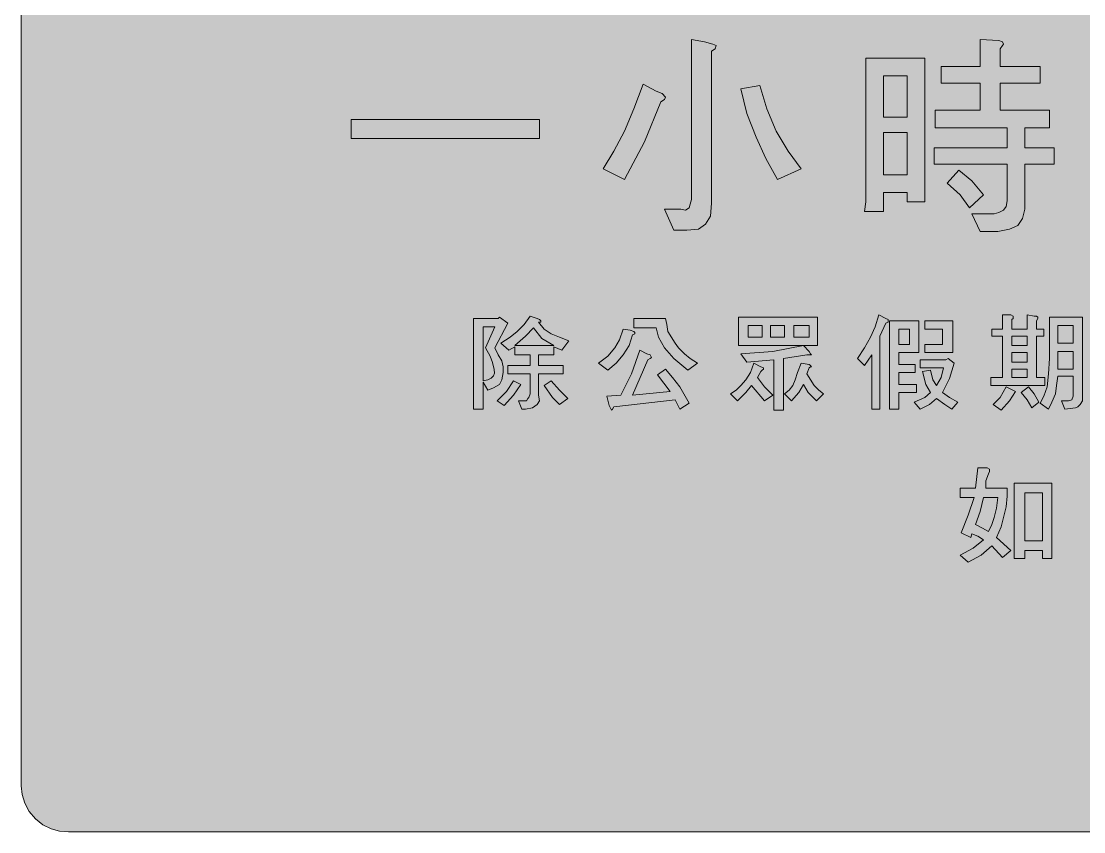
# Model space of a CAD drawing. Header units: metres. Extents: x 10 to 559, y 12 to 260.
# Drawn here: x 10.3 to 172.6, y 12.1 to 136 of the extents above; entities that cross this region are included whole.
import ezdxf

# ---------------------------------------------------------------- set-up
doc = ezdxf.new("R2010")
doc.units = ezdxf.units.M
doc.layers.add('FILL_FIREBRICK_C36B00', color=7, linetype='Continuous', true_color=0xc36b00)
doc.layers.add('FILL_WHITE_FFFFFF', color=7, linetype='Continuous', true_color=0xffffff)

msp = doc.modelspace()

# ---------------------------------------------------------------- hatches: boundary and pattern name
at = {"layer": 'FILL_FIREBRICK_C36B00', "true_color": 0xc36b00}
h = msp.add_hatch(color=7, dxfattribs=at)
h.dxf.hatch_style = 1
h.paths.add_polyline_path([(553.76, 259.79), (555.08, 259.4), (556.32, 258.78), (557.46, 257.94), (558.3, 256.8), (558.92, 255.55), (559.31, 254.24), (559.44, 252.9), (559.44, 19.08), (559.31, 17.73), (558.9, 16.38), (558.25, 15.21), (557.46, 14.04), (556.29, 13.12), (555.01, 12.51), (553.69, 12.17), (552.42, 12.06), (17.46, 12.06), (16.12, 12.17), (14.81, 12.51), (13.56, 13.12), (12.42, 14.04), (11.48, 15.18), (10.8, 16.42), (10.4, 17.74), (10.26, 19.08), (10.26, 252.9), (10.4, 254.25), (10.8, 255.6), (11.48, 256.77), (12.42, 257.94), (13.52, 258.88), (14.76, 259.56), (16.11, 259.87), (17.46, 259.92), (552.42, 259.92), (553.76, 259.79)])
at = {"layer": 'FILL_WHITE_FFFFFF', "true_color": 0xffffff}
h = msp.add_hatch(color=7, dxfattribs=at)
h.dxf.hatch_style = 1
h.paths.add_polyline_path([(115.92, 132.48), (116.46, 132.3), (116.28, 131.76), (115.74, 131.4), (115.74, 108.18), (115.56, 106.2), (114.84, 104.94), (113.76, 104.22), (111.96, 104.04), (109.98, 104.04), (108.54, 107.28), (111.06, 107.28), (111.78, 107.1), (112.32, 107.46), (112.5, 108), (112.68, 108.72), (112.68, 133.2), (114.66, 132.84), (115.92, 132.48)])
h = msp.add_hatch(color=7, dxfattribs=at)
h.dxf.hatch_style = 1
h.paths.add_polyline_path([(156.78, 126.54), (150.84, 126.54), (150.84, 129.06), (156.78, 129.06), (156.78, 133.2), (159.66, 133.02), (160.2, 132.84), (160.38, 132.48), (160.2, 132.3), (159.84, 131.76), (159.84, 129.06), (165.96, 129.06), (165.96, 126.54), (159.84, 126.54), (159.84, 122.4), (167.4, 122.4), (167.4, 119.7), (163.62, 119.7), (163.62, 116.64), (168.12, 116.64), (168.12, 114.12), (163.62, 114.12), (163.62, 107.28), (163.26, 105.84), (162.54, 104.76), (161.28, 104.22), (159.48, 103.86), (156.78, 103.86), (155.52, 106.56), (158.94, 106.56), (159.66, 106.74), (160.38, 107.1), (160.74, 107.64), (160.92, 108.54), (160.92, 114.12), (149.76, 114.12), (149.76, 116.64), (160.92, 116.64), (160.92, 119.7), (149.94, 119.7), (149.94, 122.4), (156.78, 122.4), (156.78, 126.54)])
h = msp.add_hatch(color=7, dxfattribs=at)
h.dxf.hatch_style = 1
h.paths.add_polyline_path([(145.62, 108.36), (145.62, 109.8), (142.02, 109.8), (142.02, 106.92), (139.14, 106.92), (139.32, 108.36), (139.32, 130.32), (148.32, 130.32), (148.32, 108.36), (145.62, 108.36)])
h.paths.add_polyline_path([(142.02, 127.62), (142.02, 121.32), (145.62, 121.32), (145.62, 127.62), (142.02, 127.62)], flags=16)
h.paths.add_polyline_path([(145.62, 118.98), (142.02, 118.98), (142.02, 112.5), (145.62, 112.5), (145.62, 118.98)], flags=16)
h = msp.add_hatch(color=7, dxfattribs=at)
h.dxf.hatch_style = 1
h.paths.add_polyline_path([(100.8, 116.1), (102.42, 119.16), (103.86, 122.58), (105.3, 126.36), (107.28, 125.28), (108.18, 124.92), (108.72, 124.38), (108.54, 124.02), (108, 123.66), (105.48, 117.54), (102.42, 111.78), (99.18, 113.4), (100.8, 116.1)])
h = msp.add_hatch(color=7, dxfattribs=at)
h.dxf.hatch_style = 1
h.paths.add_polyline_path([(124.02, 115.02), (122.58, 118.26), (121.14, 121.86), (120.24, 125.64), (123.12, 126.18), (124.2, 122.58), (125.64, 119.16), (127.44, 116.1), (129.42, 113.4), (125.82, 111.78), (124.02, 115.02)])
h = msp.add_hatch(color=7, dxfattribs=at)
h.dxf.hatch_style = 1
h.paths.add_polyline_path([(89.46, 120.96), (89.46, 118.08), (60.66, 118.08), (60.66, 120.96), (89.46, 120.96)])
h = msp.add_hatch(color=7, dxfattribs=at)
h.dxf.hatch_style = 1
h.paths.add_polyline_path([(155.52, 111.6), (157.32, 109.44), (155.16, 107.46), (153.72, 109.44), (151.74, 111.24), (153.54, 113.22), (155.52, 111.6)])
h = msp.add_hatch(color=7, dxfattribs=at)
h.dxf.hatch_style = 1
h.paths.add_polyline_path([(142.74, 90.36), (142.74, 90), (142.38, 89.82), (141.48, 87.84), (141.48, 76.68), (140.22, 76.68), (140.22, 84.96), (139.14, 83.34), (138.06, 84.42), (139.14, 86.04), (140.04, 87.66), (140.76, 89.28), (141.3, 91.08), (142.38, 90.54), (142.74, 90.36)])
h = msp.add_hatch(color=7, dxfattribs=at)
h.dxf.hatch_style = 1
h.paths.add_polyline_path([(161.82, 90.9), (161.82, 90.54), (161.64, 90.36), (161.64, 88.92), (163.98, 88.92), (163.98, 91.08), (165.06, 90.9), (165.42, 90.9), (165.6, 90.72), (165.6, 90.54), (165.42, 90.18), (165.42, 88.92), (166.5, 88.92), (166.5, 87.84), (165.42, 87.84), (165.42, 81.54), (166.68, 81.54), (166.68, 80.28), (158.4, 80.28), (158.4, 81.54), (160.2, 81.54), (160.2, 87.84), (158.58, 87.84), (158.58, 88.92), (160.2, 88.92), (160.2, 91.08), (161.46, 91.08), (161.82, 90.9)])
h.paths.add_polyline_path([(161.64, 83.88), (163.98, 83.88), (163.98, 85.32), (161.64, 85.32), (161.64, 83.88)], flags=16)
h.paths.add_polyline_path([(161.64, 82.8), (161.64, 81.54), (163.98, 81.54), (163.98, 82.8), (161.64, 82.8)], flags=16)
h.paths.add_polyline_path([(163.98, 87.84), (161.64, 87.84), (161.64, 86.4), (163.98, 86.4), (163.98, 87.84)], flags=16)
h = msp.add_hatch(color=7, dxfattribs=at)
h.dxf.hatch_style = 1
h.paths.add_polyline_path([(83.34, 90.72), (84.6, 89.82), (82.62, 86.04), (83.16, 84.96), (83.7, 84.06), (83.88, 83.16), (83.88, 82.26), (83.7, 81.18), (83.34, 80.46), (82.44, 79.92), (81.54, 79.56), (80.82, 80.82), (80.82, 76.68), (79.38, 76.68), (79.38, 90.54), (83.16, 90.54), (83.34, 90.72)])
h.paths.add_polyline_path([(82.09, 81.39), (82.42, 81.75), (82.56, 82.2), (82.55, 82.72), (82.27, 83.83), (81.9, 84.78), (81.18, 86.04), (82.62, 89.28), (80.82, 89.28), (80.82, 81), (81.54, 81.18), (82.09, 81.39)], flags=16)
h = msp.add_hatch(color=7, dxfattribs=at)
h.dxf.hatch_style = 1
h.paths.add_polyline_path([(89.64, 90.18), (89.64, 90), (89.28, 90), (90.18, 88.92), (91.26, 88.2), (92.52, 87.66), (93.96, 87.12), (92.88, 85.68), (91.62, 86.22), (91.62, 84.96), (89.28, 84.96), (89.28, 83.34), (93.06, 83.34), (93.06, 82.08), (89.28, 82.08), (89.28, 78.84), (89.46, 77.94), (89.1, 77.4), (88.38, 76.86), (87.3, 76.68), (86.76, 76.68), (86.22, 77.94), (87.48, 77.94), (87.66, 78.3), (87.84, 78.48), (88.02, 79.02), (88.02, 82.08), (84.6, 82.08), (84.6, 83.34), (88.02, 83.34), (88.02, 84.96), (85.68, 84.96), (85.68, 86.22), (84.78, 85.68), (83.52, 86.76), (84.96, 87.66), (86.04, 88.56), (87.12, 89.64), (88.02, 90.9), (89.1, 90.54), (89.46, 90.36), (89.64, 90.18)])
h.paths.add_polyline_path([(85.68, 86.4), (91.62, 86.4), (89.82, 87.48), (88.56, 89.1), (87.3, 87.84), (85.68, 86.4)], flags=16)
h = msp.add_hatch(color=7, dxfattribs=at)
h.dxf.hatch_style = 1
h.paths.add_polyline_path([(108.72, 90.54), (108.9, 89.64), (109.08, 88.56), (110.16, 86.76), (110.7, 86.04), (111.6, 85.14), (112.5, 84.42), (113.58, 83.7), (112.14, 82.62), (109.98, 84.42), (108.54, 86.04), (107.64, 87.66), (107.28, 89.1), (103.86, 89.1), (103.86, 90.54), (108.72, 90.54)])
h = msp.add_hatch(color=7, dxfattribs=at)
h.dxf.hatch_style = 1
h.paths.add_polyline_path([(119.88, 90.72), (131.94, 90.72), (131.94, 86.4), (119.88, 86.4), (119.88, 90.72)])
h.paths.add_polyline_path([(121.32, 87.66), (123.48, 87.66), (123.48, 89.46), (121.32, 89.46), (121.32, 87.66)], flags=16)
h.paths.add_polyline_path([(124.74, 89.46), (124.74, 87.66), (126.9, 87.66), (126.9, 89.46), (124.74, 89.46)], flags=16)
h.paths.add_polyline_path([(130.68, 89.46), (128.34, 89.46), (128.34, 87.66), (130.68, 87.66), (130.68, 89.46)], flags=16)
h = msp.add_hatch(color=7, dxfattribs=at)
h.dxf.hatch_style = 1
h.paths.add_polyline_path([(147.42, 85.32), (144.36, 85.32), (144.36, 83.52), (146.88, 83.52), (146.88, 82.26), (144.36, 82.26), (144.36, 80.46), (147.06, 80.46), (147.06, 79.2), (144.36, 79.2), (144.36, 76.68), (142.92, 76.68), (142.92, 90.18), (147.42, 90.18), (147.42, 85.32)])
h.paths.add_polyline_path([(145.98, 88.92), (144.36, 88.92), (144.36, 86.58), (145.98, 86.58), (145.98, 88.92)], flags=16)
h = msp.add_hatch(color=7, dxfattribs=at)
h.dxf.hatch_style = 1
h.paths.add_polyline_path([(152.46, 90.18), (152.64, 90.18), (152.64, 85.32), (148.32, 85.32), (148.32, 86.58), (151.02, 86.58), (151.02, 88.92), (148.32, 88.92), (148.32, 90.18), (152.46, 90.18)])
h = msp.add_hatch(color=7, dxfattribs=at)
h.dxf.hatch_style = 1
h.paths.add_polyline_path([(172.08, 77.4), (171.72, 77.04), (171.36, 76.86), (169.74, 76.68), (169.2, 77.94), (170.28, 77.94), (170.82, 78.12), (171, 78.66), (171, 81.72), (168.66, 81.72), (168.48, 80.28), (168.3, 79.02), (167.76, 77.76), (167.22, 76.68), (165.96, 77.58), (166.5, 78.66), (167.04, 80.1), (167.22, 82.08), (167.4, 84.42), (167.4, 90.72), (172.44, 90.72), (172.44, 77.94), (172.08, 77.4)])
h.paths.add_polyline_path([(168.66, 85.5), (168.66, 82.8), (171, 82.8), (171, 85.5), (168.66, 85.5)], flags=16)
h.paths.add_polyline_path([(171, 89.46), (168.66, 89.46), (168.66, 86.76), (171, 86.76), (171, 89.46)], flags=16)
h = msp.add_hatch(color=7, dxfattribs=at)
h.dxf.hatch_style = 1
h.paths.add_polyline_path([(103.86, 88.56), (104.04, 88.38), (104.04, 88.2), (103.68, 88.02), (103.14, 86.4), (102.24, 84.96), (101.16, 83.7), (99.9, 82.62), (98.46, 83.7), (99.9, 84.78), (100.98, 86.04), (101.7, 87.3), (102.24, 88.92), (103.32, 88.74), (103.86, 88.56)])
h = msp.add_hatch(color=7, dxfattribs=at)
h.dxf.hatch_style = 1
h.paths.add_polyline_path([(125.1, 85.5), (129.78, 86.4), (130.68, 85.5), (130.86, 85.14), (131.04, 84.96), (130.32, 84.96), (126.72, 84.42), (126.72, 76.5), (125.28, 76.5), (125.28, 84.24), (121.14, 83.88), (120.24, 85.14), (125.1, 85.5)])
h = msp.add_hatch(color=7, dxfattribs=at)
h.dxf.hatch_style = 1
h.paths.add_polyline_path([(106.38, 84.96), (106.56, 84.6), (106.38, 84.42), (106.02, 84.24), (103.68, 78.84), (109.44, 79.38), (107.46, 81.9), (108.72, 82.8), (109.8, 81.54), (110.88, 80.1), (112.32, 77.58), (110.88, 76.68), (110.16, 78.12), (100.8, 77.04), (100.62, 76.68), (100.44, 76.5), (100.08, 77.22), (99.72, 78.66), (101.88, 78.84), (103.5, 82.08), (104.76, 85.68), (105.84, 85.14), (106.38, 84.96)])
h = msp.add_hatch(color=7, dxfattribs=at)
h.dxf.hatch_style = 1
h.paths.add_polyline_path([(123.3, 83.16), (123.66, 82.98), (123.66, 82.8), (123.48, 82.62), (123.3, 82.44), (122.76, 81.54), (123.84, 80.1), (125.1, 78.84), (123.84, 77.94), (121.86, 80.28), (120.96, 79.2), (119.7, 77.94), (118.62, 79.02), (119.52, 79.56), (120.24, 80.28), (120.96, 81.18), (121.68, 82.26), (122.22, 83.7), (123.3, 83.16)])
h = msp.add_hatch(color=7, dxfattribs=at)
h.dxf.hatch_style = 1
h.paths.add_polyline_path([(130.68, 83.52), (130.86, 83.34), (131.04, 83.16), (130.86, 83.16), (130.68, 82.98), (130.32, 82.08), (131.4, 80.28), (132.12, 79.56), (132.84, 79.02), (131.76, 77.94), (130.5, 79.2), (129.78, 80.46), (129.06, 79.2), (127.98, 77.94), (126.9, 79.02), (127.62, 79.56), (128.16, 80.28), (128.52, 81.18), (128.88, 82.26), (129.42, 83.7), (130.68, 83.52)])
h = msp.add_hatch(color=7, dxfattribs=at)
h.dxf.hatch_style = 1
h.paths.add_polyline_path([(151.56, 84.24), (151.92, 84.42), (152.82, 83.7), (152.1, 81.36), (151.02, 79.2), (152.1, 78.48), (153.36, 77.76), (152.46, 76.68), (151.38, 77.4), (150.12, 78.3), (149.04, 77.4), (147.6, 76.68), (146.7, 77.76), (148.32, 78.48), (149.22, 79.2), (148.5, 80.46), (147.96, 82.44), (149.22, 82.62), (149.58, 81.18), (150.12, 80.28), (150.84, 81.54), (151.2, 82.98), (147.6, 82.98), (147.6, 84.24), (151.56, 84.24)])
h = msp.add_hatch(color=7, dxfattribs=at)
h.dxf.hatch_style = 1
h.paths.add_polyline_path([(85.5, 78.84), (84.06, 77.22), (82.98, 77.94), (84.42, 79.38), (85.5, 81), (86.58, 80.46), (85.5, 78.84)])
h = msp.add_hatch(color=7, dxfattribs=at)
h.dxf.hatch_style = 1
h.paths.add_polyline_path([(92.52, 79.56), (93.78, 78.3), (92.52, 77.4), (91.44, 78.48), (90.18, 80.28), (91.26, 81), (92.52, 79.56)])
h = msp.add_hatch(color=7, dxfattribs=at)
h.dxf.hatch_style = 1
h.paths.add_polyline_path([(159.84, 78.48), (160.74, 80.1), (162.18, 79.38), (161.28, 77.94), (160.02, 76.5), (158.76, 77.4), (159.84, 78.48)])
h = msp.add_hatch(color=7, dxfattribs=at)
h.dxf.hatch_style = 1
h.paths.add_polyline_path([(165.06, 79.02), (165.78, 77.76), (164.7, 76.86), (163.98, 78.12), (163.08, 79.2), (164.16, 80.1), (165.06, 79.02)])
h = msp.add_hatch(color=7, dxfattribs=at)
h.dxf.hatch_style = 1
h.paths.add_polyline_path([(156.06, 64.62), (156.42, 67.68), (157.86, 67.68), (158.22, 67.5), (158.22, 67.14), (158.04, 66.78), (157.68, 65.7), (157.68, 64.62), (160.92, 64.62), (160.92, 63.36), (160.74, 61.74), (160.38, 60.12), (160.02, 58.68), (159.3, 57.06), (161.46, 55.08), (160.2, 54), (158.58, 55.8), (156.96, 54.36), (154.98, 53.28), (153.72, 54.36), (155.7, 55.44), (157.32, 56.7), (156.42, 57.24), (155.52, 57.6), (155.34, 57.06), (153.9, 57.78), (154.98, 60.48), (155.88, 63.18), (153.72, 63.18), (153.72, 64.62), (156.06, 64.62)])
h.paths.add_polyline_path([(156.06, 59.04), (157.14, 58.5), (158.04, 57.96), (158.58, 59.04), (158.94, 60.12), (159.3, 61.56), (159.48, 63.18), (157.32, 63.18), (156.78, 61.02), (156.06, 59.04)], flags=16)
h = msp.add_hatch(color=7, dxfattribs=at)
h.dxf.hatch_style = 1
h.paths.add_polyline_path([(167.76, 65.34), (167.76, 53.82), (166.32, 53.82), (166.32, 55.08), (163.62, 55.08), (163.62, 53.82), (162, 53.82), (162, 65.34), (167.76, 65.34)])
h.paths.add_polyline_path([(166.32, 63.9), (163.62, 63.9), (163.62, 56.52), (166.32, 56.52), (166.32, 63.9)], flags=16)

# ---------------------------------------------------------------- linework, layer by layer
at = {"layer": 'FILL_FIREBRICK_C36B00', "lineweight": 0, "true_color": 0xc36b00}
msp.add_lwpolyline([(552.42, 12.06), (17.46, 12.06), (16.12, 12.17), (14.81, 12.51), (13.56, 13.12), (12.42, 14.04), (11.48, 15.18), (10.8, 16.42), (10.4, 17.74), (10.26, 19.08), (10.26, 252.9), (10.4, 254.25), (10.8, 255.6), (11.48, 256.77), (12.42, 257.94), (13.52, 258.88), (14.76, 259.56), (16.11, 259.87), (17.46, 259.92), (552.42, 259.92)], dxfattribs=at)
at = {"layer": 'FILL_WHITE_FFFFFF', "lineweight": 0, "true_color": 0xffffff}
for points in [[(115.92, 132.48), (116.46, 132.3), (116.28, 131.76), (115.74, 131.4), (115.74, 108.18), (115.56, 106.2), (114.84, 104.94), (113.76, 104.22), (111.96, 104.04), (109.98, 104.04), (108.54, 107.28), (111.06, 107.28), (111.78, 107.1), (112.32, 107.46), (112.5, 108), (112.68, 108.72), (112.68, 133.2), (114.66, 132.84)], [(156.78, 126.54), (150.84, 126.54), (150.84, 129.06), (156.78, 129.06), (156.78, 133.2), (159.66, 133.02), (160.2, 132.84), (160.38, 132.48), (160.2, 132.3), (159.84, 131.76), (159.84, 129.06), (165.96, 129.06), (165.96, 126.54), (159.84, 126.54), (159.84, 122.4), (167.4, 122.4), (167.4, 119.7), (163.62, 119.7), (163.62, 116.64), (168.12, 116.64), (168.12, 114.12), (163.62, 114.12), (163.62, 107.28), (163.26, 105.84), (162.54, 104.76), (161.28, 104.22), (159.48, 103.86), (156.78, 103.86), (155.52, 106.56), (158.94, 106.56), (159.66, 106.74), (160.38, 107.1), (160.74, 107.64), (160.92, 108.54), (160.92, 114.12), (149.76, 114.12), (149.76, 116.64), (160.92, 116.64), (160.92, 119.7), (149.94, 119.7), (149.94, 122.4), (156.78, 122.4)], [(145.62, 108.36), (145.62, 109.8), (142.02, 109.8), (142.02, 106.92), (139.14, 106.92), (139.32, 108.36), (139.32, 130.32), (148.32, 130.32), (148.32, 108.36)], [(142.02, 127.62), (142.02, 121.32), (145.62, 121.32), (145.62, 127.62)], [(100.8, 116.1), (102.42, 119.16), (103.86, 122.58), (105.3, 126.36), (107.28, 125.28), (108.18, 124.92), (108.72, 124.38), (108.54, 124.02), (108, 123.66), (105.48, 117.54), (102.42, 111.78), (99.18, 113.4)], [(124.02, 115.02), (122.58, 118.26), (121.14, 121.86), (120.24, 125.64), (123.12, 126.18), (124.2, 122.58), (125.64, 119.16), (127.44, 116.1), (129.42, 113.4), (125.82, 111.78)], [(89.46, 120.96), (89.46, 118.08), (60.66, 118.08), (60.66, 120.96)], [(145.62, 118.98), (142.02, 118.98), (142.02, 112.5), (145.62, 112.5)], [(155.52, 111.6), (157.32, 109.44), (155.16, 107.46), (153.72, 109.44), (151.74, 111.24), (153.54, 113.22)], [(142.74, 90.36), (142.74, 90), (142.38, 89.82), (141.48, 87.84), (141.48, 76.68), (140.22, 76.68), (140.22, 84.96), (139.14, 83.34), (138.06, 84.42), (139.14, 86.04), (140.04, 87.66), (140.76, 89.28), (141.3, 91.08), (142.38, 90.54)], [(161.82, 90.9), (161.82, 90.54), (161.64, 90.36), (161.64, 88.92), (163.98, 88.92), (163.98, 91.08), (165.06, 90.9), (165.42, 90.9), (165.6, 90.72), (165.6, 90.54), (165.42, 90.18), (165.42, 88.92), (166.5, 88.92), (166.5, 87.84), (165.42, 87.84), (165.42, 81.54), (166.68, 81.54), (166.68, 80.28), (158.4, 80.28), (158.4, 81.54), (160.2, 81.54), (160.2, 87.84), (158.58, 87.84), (158.58, 88.92), (160.2, 88.92), (160.2, 91.08), (161.46, 91.08)], [(83.34, 90.72), (84.6, 89.82), (82.62, 86.04), (83.16, 84.96), (83.7, 84.06), (83.88, 83.16), (83.88, 82.26), (83.7, 81.18), (83.34, 80.46), (82.44, 79.92), (81.54, 79.56), (80.82, 80.82), (80.82, 76.68), (79.38, 76.68), (79.38, 90.54), (83.16, 90.54)], [(89.64, 90.18), (89.64, 90), (89.28, 90), (90.18, 88.92), (91.26, 88.2), (92.52, 87.66), (93.96, 87.12), (92.88, 85.68), (91.62, 86.22), (91.62, 84.96), (89.28, 84.96), (89.28, 83.34), (93.06, 83.34), (93.06, 82.08), (89.28, 82.08), (89.28, 78.84), (89.46, 77.94), (89.1, 77.4), (88.38, 76.86), (87.3, 76.68), (86.76, 76.68), (86.22, 77.94), (87.48, 77.94), (87.66, 78.3), (87.84, 78.48), (88.02, 79.02), (88.02, 82.08), (84.6, 82.08), (84.6, 83.34), (88.02, 83.34), (88.02, 84.96), (85.68, 84.96), (85.68, 86.22), (84.78, 85.68), (83.52, 86.76), (84.96, 87.66), (86.04, 88.56), (87.12, 89.64), (88.02, 90.9), (89.1, 90.54), (89.46, 90.36)], [(108.72, 90.54), (108.9, 89.64), (109.08, 88.56), (110.16, 86.76), (110.7, 86.04), (111.6, 85.14), (112.5, 84.42), (113.58, 83.7), (112.14, 82.62), (109.98, 84.42), (108.54, 86.04), (107.64, 87.66), (107.28, 89.1), (103.86, 89.1), (103.86, 90.54)], [(119.88, 90.72), (131.94, 90.72), (131.94, 86.4), (119.88, 86.4)], [(121.32, 87.66), (123.48, 87.66), (123.48, 89.46), (121.32, 89.46)], [(124.74, 89.46), (124.74, 87.66), (126.9, 87.66), (126.9, 89.46)], [(130.68, 89.46), (128.34, 89.46), (128.34, 87.66), (130.68, 87.66)], [(147.42, 85.32), (144.36, 85.32), (144.36, 83.52), (146.88, 83.52), (146.88, 82.26), (144.36, 82.26), (144.36, 80.46), (147.06, 80.46), (147.06, 79.2), (144.36, 79.2), (144.36, 76.68), (142.92, 76.68), (142.92, 90.18), (147.42, 90.18)], [(152.46, 90.18), (152.64, 90.18), (152.64, 85.32), (148.32, 85.32), (148.32, 86.58), (151.02, 86.58), (151.02, 88.92), (148.32, 88.92), (148.32, 90.18)], [(172.08, 77.4), (171.72, 77.04), (171.36, 76.86), (169.74, 76.68), (169.2, 77.94), (170.28, 77.94), (170.82, 78.12), (171, 78.66), (171, 81.72), (168.66, 81.72), (168.48, 80.28), (168.3, 79.02), (167.76, 77.76), (167.22, 76.68), (165.96, 77.58), (166.5, 78.66), (167.04, 80.1), (167.22, 82.08), (167.4, 84.42), (167.4, 90.72), (172.44, 90.72), (172.44, 77.94)], [(171, 89.46), (168.66, 89.46), (168.66, 86.76), (171, 86.76)], [(82.09, 81.39), (82.42, 81.75), (82.56, 82.2), (82.55, 82.72), (82.27, 83.83), (81.9, 84.78), (81.18, 86.04), (82.62, 89.28), (80.82, 89.28), (80.82, 81), (81.54, 81.18)], [(85.68, 86.4), (91.62, 86.4), (89.82, 87.48), (88.56, 89.1), (87.3, 87.84)], [(103.86, 88.56), (104.04, 88.38), (104.04, 88.2), (103.68, 88.02), (103.14, 86.4), (102.24, 84.96), (101.16, 83.7), (99.9, 82.62), (98.46, 83.7), (99.9, 84.78), (100.98, 86.04), (101.7, 87.3), (102.24, 88.92), (103.32, 88.74)], [(145.98, 88.92), (144.36, 88.92), (144.36, 86.58), (145.98, 86.58)], [(163.98, 87.84), (161.64, 87.84), (161.64, 86.4), (163.98, 86.4)], [(125.1, 85.5), (129.78, 86.4), (130.68, 85.5), (130.86, 85.14), (131.04, 84.96), (130.32, 84.96), (126.72, 84.42), (126.72, 76.5), (125.28, 76.5), (125.28, 84.24), (121.14, 83.88), (120.24, 85.14)], [(106.38, 84.96), (106.56, 84.6), (106.38, 84.42), (106.02, 84.24), (103.68, 78.84), (109.44, 79.38), (107.46, 81.9), (108.72, 82.8), (109.8, 81.54), (110.88, 80.1), (112.32, 77.58), (110.88, 76.68), (110.16, 78.12), (100.8, 77.04), (100.62, 76.68), (100.44, 76.5), (100.08, 77.22), (99.72, 78.66), (101.88, 78.84), (103.5, 82.08), (104.76, 85.68), (105.84, 85.14)], [(161.64, 83.88), (163.98, 83.88), (163.98, 85.32), (161.64, 85.32)], [(168.66, 85.5), (168.66, 82.8), (171, 82.8), (171, 85.5)], [(123.3, 83.16), (123.66, 82.98), (123.66, 82.8), (123.48, 82.62), (123.3, 82.44), (122.76, 81.54), (123.84, 80.1), (125.1, 78.84), (123.84, 77.94), (121.86, 80.28), (120.96, 79.2), (119.7, 77.94), (118.62, 79.02), (119.52, 79.56), (120.24, 80.28), (120.96, 81.18), (121.68, 82.26), (122.22, 83.7)], [(130.68, 83.52), (130.86, 83.34), (131.04, 83.16), (130.86, 83.16), (130.68, 82.98), (130.32, 82.08), (131.4, 80.28), (132.12, 79.56), (132.84, 79.02), (131.76, 77.94), (130.5, 79.2), (129.78, 80.46), (129.06, 79.2), (127.98, 77.94), (126.9, 79.02), (127.62, 79.56), (128.16, 80.28), (128.52, 81.18), (128.88, 82.26), (129.42, 83.7)], [(151.56, 84.24), (151.92, 84.42), (152.82, 83.7), (152.1, 81.36), (151.02, 79.2), (152.1, 78.48), (153.36, 77.76), (152.46, 76.68), (151.38, 77.4), (150.12, 78.3), (149.04, 77.4), (147.6, 76.68), (146.7, 77.76), (148.32, 78.48), (149.22, 79.2), (148.5, 80.46), (147.96, 82.44), (149.22, 82.62), (149.58, 81.18), (150.12, 80.28), (150.84, 81.54), (151.2, 82.98), (147.6, 82.98), (147.6, 84.24)], [(161.64, 82.8), (161.64, 81.54), (163.98, 81.54), (163.98, 82.8)], [(85.5, 78.84), (84.06, 77.22), (82.98, 77.94), (84.42, 79.38), (85.5, 81), (86.58, 80.46)], [(92.52, 79.56), (93.78, 78.3), (92.52, 77.4), (91.44, 78.48), (90.18, 80.28), (91.26, 81)], [(159.84, 78.48), (160.74, 80.1), (162.18, 79.38), (161.28, 77.94), (160.02, 76.5), (158.76, 77.4)], [(165.06, 79.02), (165.78, 77.76), (164.7, 76.86), (163.98, 78.12), (163.08, 79.2), (164.16, 80.1)], [(156.06, 64.62), (156.42, 67.68), (157.86, 67.68), (158.22, 67.5), (158.22, 67.14), (158.04, 66.78), (157.68, 65.7), (157.68, 64.62), (160.92, 64.62), (160.92, 63.36), (160.74, 61.74), (160.38, 60.12), (160.02, 58.68), (159.3, 57.06), (161.46, 55.08), (160.2, 54), (158.58, 55.8), (156.96, 54.36), (154.98, 53.28), (153.72, 54.36), (155.7, 55.44), (157.32, 56.7), (156.42, 57.24), (155.52, 57.6), (155.34, 57.06), (153.9, 57.78), (154.98, 60.48), (155.88, 63.18), (153.72, 63.18), (153.72, 64.62)], [(167.76, 65.34), (167.76, 53.82), (166.32, 53.82), (166.32, 55.08), (163.62, 55.08), (163.62, 53.82), (162, 53.82), (162, 65.34)], [(166.32, 63.9), (163.62, 63.9), (163.62, 56.52), (166.32, 56.52)], [(156.06, 59.04), (157.14, 58.5), (158.04, 57.96), (158.58, 59.04), (158.94, 60.12), (159.3, 61.56), (159.48, 63.18), (157.32, 63.18), (156.78, 61.02)]]:
    msp.add_lwpolyline(points, close=True, dxfattribs=at)

doc.saveas('drawing.dxf')
